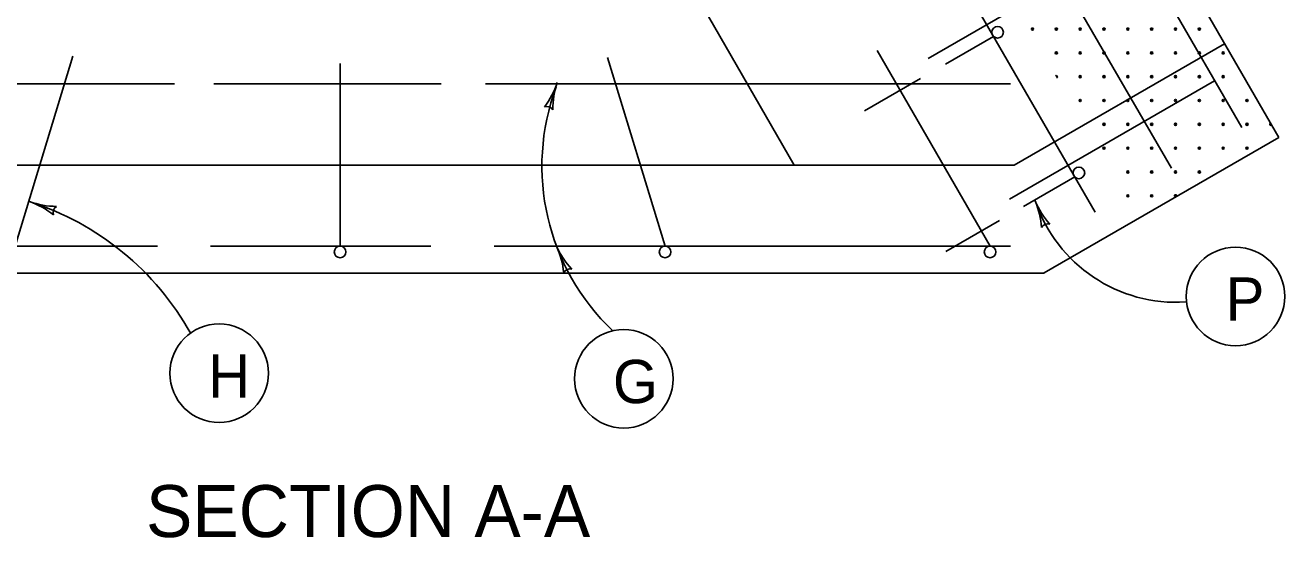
# Model space of a CAD drawing. Extents: x 1007 to 1035.5, y 1000.5 to 1021.5.
# Drawn here: x 1021.97 to 1027.78, y 1014.41 to 1016.78 of the extents above; entities that cross this region are included whole.
import ezdxf

# ---------------------------------------------------------------- set-up
doc = ezdxf.new("R2010")
doc.units = 0
doc.layers.add('Level 1', color=7, linetype='Continuous')

msp = doc.modelspace()

# ---------------------------------------------------------------- linework, layer by layer
at = {"layer": 'Level 1'}
for p, q in [((1025.5191, 1020.1309), (1027.755, 1016.2582)), ((1025.5191, 1020.1309), (1027.755, 1016.2582)), ((1024.3644, 1018.1309), (1025.5191, 1016.1309)), ((1026.876, 1017.5307), (1027.5842, 1016.3039)), ((1026.5897, 1017.2764), (1027.2593, 1016.1164)), ((1026.1369, 1016.6231), (1027.0842, 1017.1699)), ((1026.2463, 1017.0585), (1026.9075, 1015.9132)), ((1026.2164, 1016.5968), (1026.4387, 1016.7252)), ((1025.9008, 1016.6596), (1026.4226, 1015.7559)), ((1026.5346, 1016.1309), (1027.505, 1016.6912)), ((1021.9226, 1015.7559), (1022.1896, 1016.6333)), ((1023.4226, 1015.7559), (1023.4226, 1016.5998)), ((1024.9226, 1015.7559), (1024.6571, 1016.628)), ((1025.8433, 1016.3814), (1026.1013, 1016.5304)), ((1026.5119, 1015.9736), (1027.4592, 1016.5204)), ((1022.6588, 1016.5059), (1020.3288, 1016.5059)), ((1023.8888, 1016.5059), (1022.8402, 1016.5059)), ((1026.5163, 1016.5059), (1024.0938, 1016.5059)), ((1026.6725, 1015.6333), (1027.755, 1016.2582)), ((1026.5346, 1016.1309), (1020.3104, 1016.1309)), ((1026.5765, 1015.9387), (1026.8137, 1016.0757)), ((1026.2183, 1015.7319), (1026.4663, 1015.8752)), ((1022.5799, 1015.7559), (1020.3288, 1015.7559)), ((1023.8415, 1015.7559), (1022.8243, 1015.7559)), ((1026.5163, 1015.7559), (1024.1333, 1015.7559)), ((1026.6725, 1015.6309), (1020.1726, 1015.6309))]:
    msp.add_line(p, q, dxfattribs=at)
for centre, radius in [((1026.4576, 1016.744), 0.0267), ((1026.6186, 1016.7588), 0.005), ((1026.6186, 1016.7588), 0.0025), ((1026.7286, 1016.7588), 0.005), ((1026.7286, 1016.7588), 0.0025), ((1026.8386, 1016.7588), 0.005), ((1026.8386, 1016.7588), 0.0025), ((1026.9486, 1016.7588), 0.005), ((1026.9486, 1016.7588), 0.0025), ((1027.0586, 1016.7588), 0.005), ((1027.0586, 1016.7588), 0.0025), ((1027.1686, 1016.7588), 0.005), ((1027.1686, 1016.7588), 0.0025), ((1027.2786, 1016.7588), 0.005), ((1027.2786, 1016.7588), 0.0025), ((1027.3886, 1016.7588), 0.005), ((1027.3886, 1016.7588), 0.0025), ((1026.7286, 1016.6488), 0.005), ((1026.7286, 1016.6488), 0.0025), ((1026.8386, 1016.6488), 0.005), ((1026.8386, 1016.6488), 0.0025), ((1026.9486, 1016.6488), 0.005), ((1026.9486, 1016.6488), 0.0025), ((1027.0586, 1016.6488), 0.005), ((1027.0586, 1016.6488), 0.0025), ((1027.1686, 1016.6488), 0.005), ((1027.1686, 1016.6488), 0.0025), ((1027.2786, 1016.6488), 0.005), ((1027.2786, 1016.6488), 0.0025), ((1027.3886, 1016.6488), 0.005), ((1027.3886, 1016.6488), 0.0025), ((1027.4986, 1016.6488), 0.005), ((1027.4986, 1016.6488), 0.0025), ((1026.8386, 1016.5388), 0.005), ((1026.8386, 1016.5388), 0.0025), ((1026.9486, 1016.5388), 0.005), ((1026.9486, 1016.5388), 0.0025), ((1027.0586, 1016.5388), 0.005), ((1027.0586, 1016.5388), 0.0025), ((1027.1686, 1016.5388), 0.005), ((1027.1686, 1016.5388), 0.0025), ((1027.2786, 1016.5388), 0.005), ((1027.2786, 1016.5388), 0.0025), ((1027.3886, 1016.5388), 0.005), ((1027.3886, 1016.5388), 0.0025), ((1027.4986, 1016.5388), 0.005), ((1027.4986, 1016.5388), 0.0025), ((1026.8386, 1016.4288), 0.005), ((1026.8386, 1016.4288), 0.0025), ((1026.9486, 1016.4288), 0.005), ((1026.9486, 1016.4288), 0.0025), ((1027.0586, 1016.4288), 0.005), ((1027.0586, 1016.4288), 0.0025), ((1027.1686, 1016.4288), 0.005), ((1027.1686, 1016.4288), 0.0025), ((1027.2786, 1016.4288), 0.005), ((1027.2786, 1016.4288), 0.0025), ((1027.3886, 1016.4288), 0.005), ((1027.3886, 1016.4288), 0.0025), ((1027.4986, 1016.4288), 0.005), ((1027.4986, 1016.4288), 0.0025), ((1027.6086, 1016.4288), 0.005), ((1027.6086, 1016.4288), 0.0025), ((1026.9486, 1016.3188), 0.005), ((1026.9486, 1016.3188), 0.0025), ((1027.0586, 1016.3188), 0.005), ((1027.0586, 1016.3188), 0.0025), ((1027.1686, 1016.3188), 0.005), ((1027.1686, 1016.3188), 0.0025), ((1027.2786, 1016.3188), 0.005), ((1027.2786, 1016.3188), 0.0025), ((1027.3886, 1016.3188), 0.005), ((1027.3886, 1016.3188), 0.0025), ((1027.4986, 1016.3188), 0.005), ((1027.4986, 1016.3188), 0.0025), ((1027.6086, 1016.3188), 0.005), ((1027.6086, 1016.3188), 0.0025), ((1026.9486, 1016.2088), 0.005), ((1026.9486, 1016.2088), 0.0025), ((1027.0586, 1016.2088), 0.005), ((1027.0586, 1016.2088), 0.0025), ((1027.1686, 1016.2088), 0.005), ((1027.1686, 1016.2088), 0.0025), ((1027.2786, 1016.2088), 0.005), ((1027.2786, 1016.2088), 0.0025), ((1027.3886, 1016.2088), 0.005), ((1027.3886, 1016.2088), 0.0025), ((1027.4986, 1016.2088), 0.005), ((1027.4986, 1016.2088), 0.0025), ((1027.6086, 1016.2088), 0.005), ((1027.6086, 1016.2088), 0.0025), ((1026.8326, 1016.0945), 0.0267), ((1027.0586, 1016.0988), 0.005), ((1027.0586, 1016.0988), 0.0025), ((1027.1686, 1016.0988), 0.005), ((1027.1686, 1016.0988), 0.0025), ((1027.2786, 1016.0988), 0.005), ((1027.2786, 1016.0988), 0.0025), ((1027.3886, 1016.0988), 0.005), ((1027.3886, 1016.0988), 0.0025), ((1027.0586, 1015.9888), 0.005), ((1027.0586, 1015.9888), 0.0025), ((1027.1686, 1015.9888), 0.005), ((1027.1686, 1015.9888), 0.0025), ((1027.2786, 1015.9888), 0.0025), ((1023.4225, 1015.7292), 0.0267), ((1024.9225, 1015.7292), 0.0267), ((1026.4225, 1015.7292), 0.0267), ((1027.5556, 1015.5238), 0.2274), ((1022.864, 1015.1693), 0.2274), ((1024.7318, 1015.1434), 0.2274)]:
    msp.add_circle(centre, radius, dxfattribs=at)
for centre, radius, start, end in [((1026.7286, 1016.5388), 0.005, 284.15928, 135.8396), ((1026.7286, 1016.5388), 0.0025, 266.91262, 153.08626), ((1025.4015, 1016.1255), 1.0474, 159.50268, 226.54482), ((1024.0537, 1016.6351), 0.3909, 322.93943, 341.58616), ((1024.7956, 1016.3882), 0.3909, 161.59227, 180.26106), ((1024.7956, 1016.3882), 0.3909, 161.58005, 161.59227), ((1024.3777, 1016.3706), 0.0313, 30.36687, 112.48356), ((1027.7186, 1016.3188), 0.005, 106.05701, 313.94263), ((1027.7186, 1016.3188), 0.0025, 91.18983, 328.80981), ((1022.1192, 1016.3304), 0.3909, 250.51891, 250.53114), ((1021.5909, 1014.7165), 1.3074, 29.13739, 72.27541), ((1022.1192, 1016.3304), 0.3909, 250.53114, 269.19992), ((1021.8586, 1015.5932), 0.3909, 51.87829, 70.52503), ((1022.1291, 1015.9122), 0.0313, 119.30573, 201.42243), ((1026.9913, 1016.1165), 0.3909, 202.80666, 202.81889), ((1027.2819, 1016.1833), 0.6865, 198.55071, 273.72128), ((1026.9913, 1016.1165), 0.3909, 202.81889, 221.48767), ((1026.2707, 1015.8133), 0.3909, 4.16604, 22.81278), ((1027.2786, 1015.9888), 0.005, 310.6941, 289.29633), ((1026.6886, 1015.8279), 0.0313, 71.59348, 153.71018), ((1024.7773, 1015.9176), 0.3909, 204.47869, 204.49091), ((1024.7773, 1015.9176), 0.3909, 204.49091, 223.15969), ((1024.0658, 1015.5935), 0.3909, 5.83807, 24.4848), ((1024.4831, 1015.6202), 0.0313, 73.26551, 155.3822)]:
    msp.add_arc(centre, radius, start, end, dxfattribs=at)

# ---------------------------------------------------------------- texts
for s, height, p in [('P', 0.2, (1027.5104, 1015.4118)), ('H', 0.2, (1022.8142, 1015.0567)), ('G', 0.2, (1024.6819, 1015.0308)), ('SECTION A-A', 0.24, (1022.5266, 1014.4123))]:
    msp.add_text(s, height=height, dxfattribs=at).set_placement(p)

doc.saveas('drawing.dxf')
